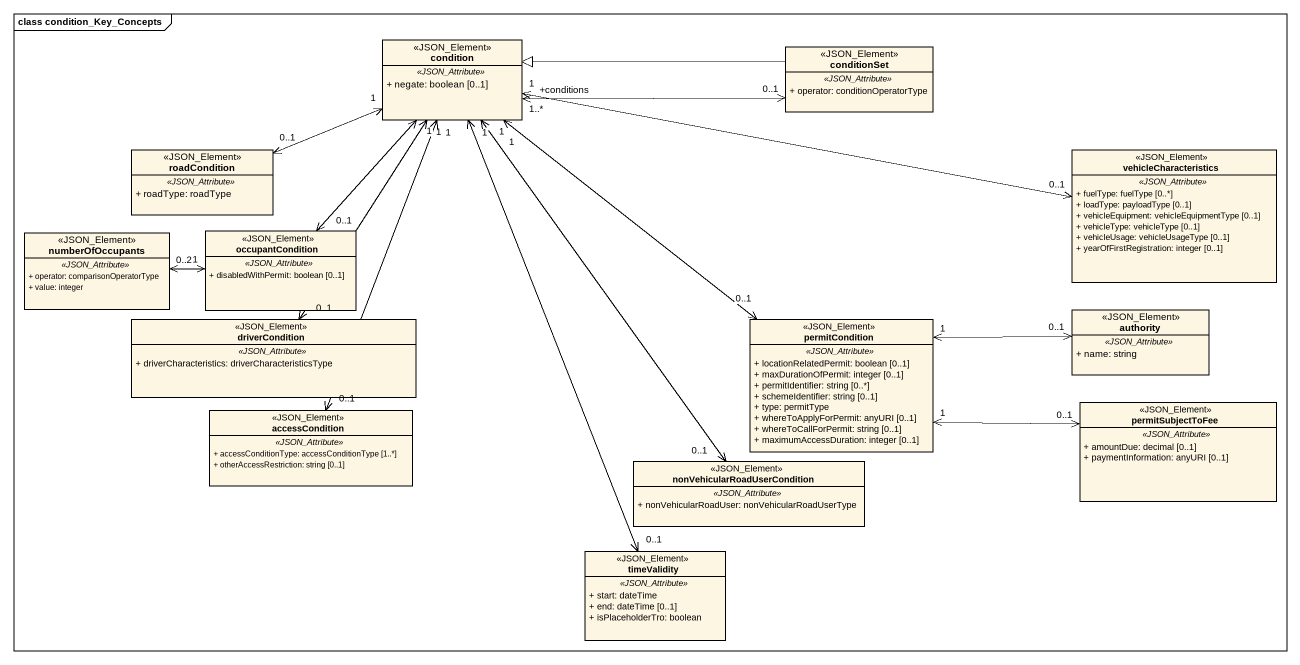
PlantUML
@startuml
mainframe class condition_Key_Concepts
hide circle
hide empty members
skinparam classAttributeIconSize 0
class condition <<JSON_Element>> {
  .. <<JSON_Attribute>> ..
  + negate: boolean [0..1]
}
class conditionSet <<JSON_Element>> {
  .. <<JSON_Attribute>> ..
  + operator: conditionOperatorType
}
class roadCondition <<JSON_Element>> {
  .. <<JSON_Attribute>> ..
  + roadType: roadType
}
class vehicleCharacteristics <<JSON_Element>> {
  .. <<JSON_Attribute>> ..
  + fuelType: fuelType [0..*]
  + loadType: payloadType [0..1]
  + vehicleEquipment: vehicleEquipmentType [0..1]
  + vehicleType: vehicleType [0..1]
  + vehicleUsage: vehicleUsageType [0..1]
  + yearOfFirstRegistration: integer [0..1]
}
class numberOfOccupants <<JSON_Element>> {
  .. <<JSON_Attribute>> ..
  + operator: comparisonOperatorType
  + value: integer
}
class occupantCondition <<JSON_Element>> {
  .. <<JSON_Attribute>> ..
  + disabledWithPermit: boolean [0..1]
}
class driverCondition <<JSON_Element>> {
  .. <<JSON_Attribute>> ..
  + driverCharacteristics: driverCharacteristicsType
}
class permitCondition <<JSON_Element>> {
  .. <<JSON_Attribute>> ..
  + locationRelatedPermit: boolean [0..1]
  + maxDurationOfPermit: integer [0..1]
  + permitIdentifier: string [0..*]
  + schemeIdentifier: string [0..1]
  + type: permitType
  + whereToApplyForPermit: anyURI [0..1]
  + whereToCallForPermit: string [0..1]
  + maximumAccessDuration: integer [0..1]
}
class authority <<JSON_Element>> {
  .. <<JSON_Attribute>> ..
  + name: string
}
class accessCondition <<JSON_Element>> {
  .. <<JSON_Attribute>> ..
  + accessConditionType: accessConditionType [1..*]
  + otherAccessRestriction: string [0..1]
}
class permitSubjectToFee <<JSON_Element>> {
  .. <<JSON_Attribute>> ..
  + amountDue: decimal [0..1]
  + paymentInformation: anyURI [0..1]
}
class "nonVehicularRoadUserCondition" as nonVehicularRoadUserConditio <<JSON_Element>> {
  .. <<JSON_Attribute>> ..
  + nonVehicularRoadUser: nonVehicularRoadUserType
}
class timeValidity <<JSON_Element>> {
  .. <<JSON_Attribute>> ..
  + start: dateTime
  + end: dateTime [0..1]
  + isPlaceholderTro: boolean
}
condition "+conditions\n1..*" <-right-> "0..1" conditionSet
condition "1" <-left-> "0..1" roadCondition
condition "1" <-right-> "0..1" vehicleCharacteristics
condition "1" <--> "0..1" occupantCondition
condition "1" <--> "0..1" driverCondition
condition "1" <--> "0..1" permitCondition
condition "1" <--> "0..1" accessCondition
condition "1" <--> "0..1" timeValidity
conditionSet -left-|> condition
numberOfOccupants "0..2" <-right-> "1" occupantCondition
permitCondition "1" <-right-> "0..1" authority
permitCondition "1" <-right-> "0..1" permitSubjectToFee
nonVehicularRoadUserConditio "0..1" <-up-> "1" condition
@enduml
